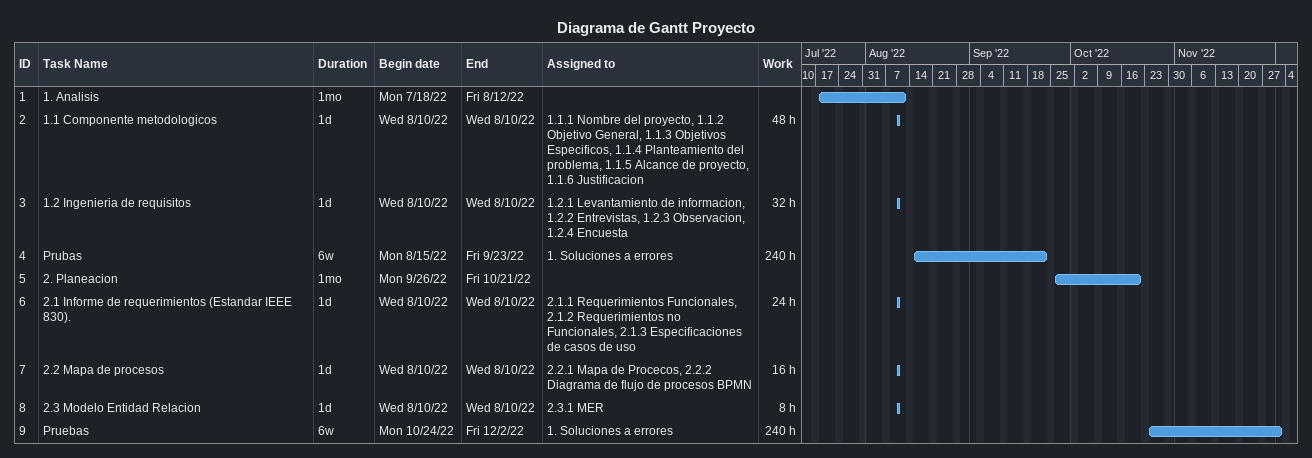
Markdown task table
Diagrama de Gantt Proyecto

| ID | Task | Duration | Start | Finish | Resources | Work (h) |
|---|---|---|---|---|---|---|
| 1 | 1. Analisis | 1mo | 2022-07-18 | 2022-08-12 |  |  |
| 2 | 1.1 Componente metodologicos | 1d | 2022-08-10 | 2022-08-10 | 1.1.1 Nombre del proyecto, 1.1.2 Objetivo General, 1.1.3 Objetivos Especificos, 1.1.4 Planteamiento del problema, 1.1.5 Alcance de proyecto, 1.1.6 Justificacion | 48 |
| 3 | 1.2 Ingenieria de requisitos | 1d | 2022-08-10 | 2022-08-10 | 1.2.1 Levantamiento de informacion, 1.2.2 Entrevistas, 1.2.3 Observacion, 1.2.4 Encuesta | 32 |
| 4 | Prubas | 6w | 2022-08-15 | 2022-09-23 | 1. Soluciones a errores | 240 |
| 5 | 2. Planeacion | 1mo | 2022-09-26 | 2022-10-21 |  |  |
| 6 | 2.1 Informe de requerimientos (Estandar IEEE 830). | 1d | 2022-08-10 | 2022-08-10 | 2.1.1 Requerimientos Funcionales, 2.1.2 Requerimientos no Funcionales, 2.1.3 Especificaciones de casos de uso | 24 |
| 7 | 2.2 Mapa de procesos | 1d | 2022-08-10 | 2022-08-10 | 2.2.1 Mapa de Procecos, 2.2.2 Diagrama de flujo de procesos BPMN | 16 |
| 8 | 2.3 Modelo Entidad Relacion | 1d | 2022-08-10 | 2022-08-10 | 2.3.1 MER | 8 |
| 9 | Pruebas | 6w | 2022-10-24 | 2022-12-02 | 1. Soluciones a errores | 240 |
